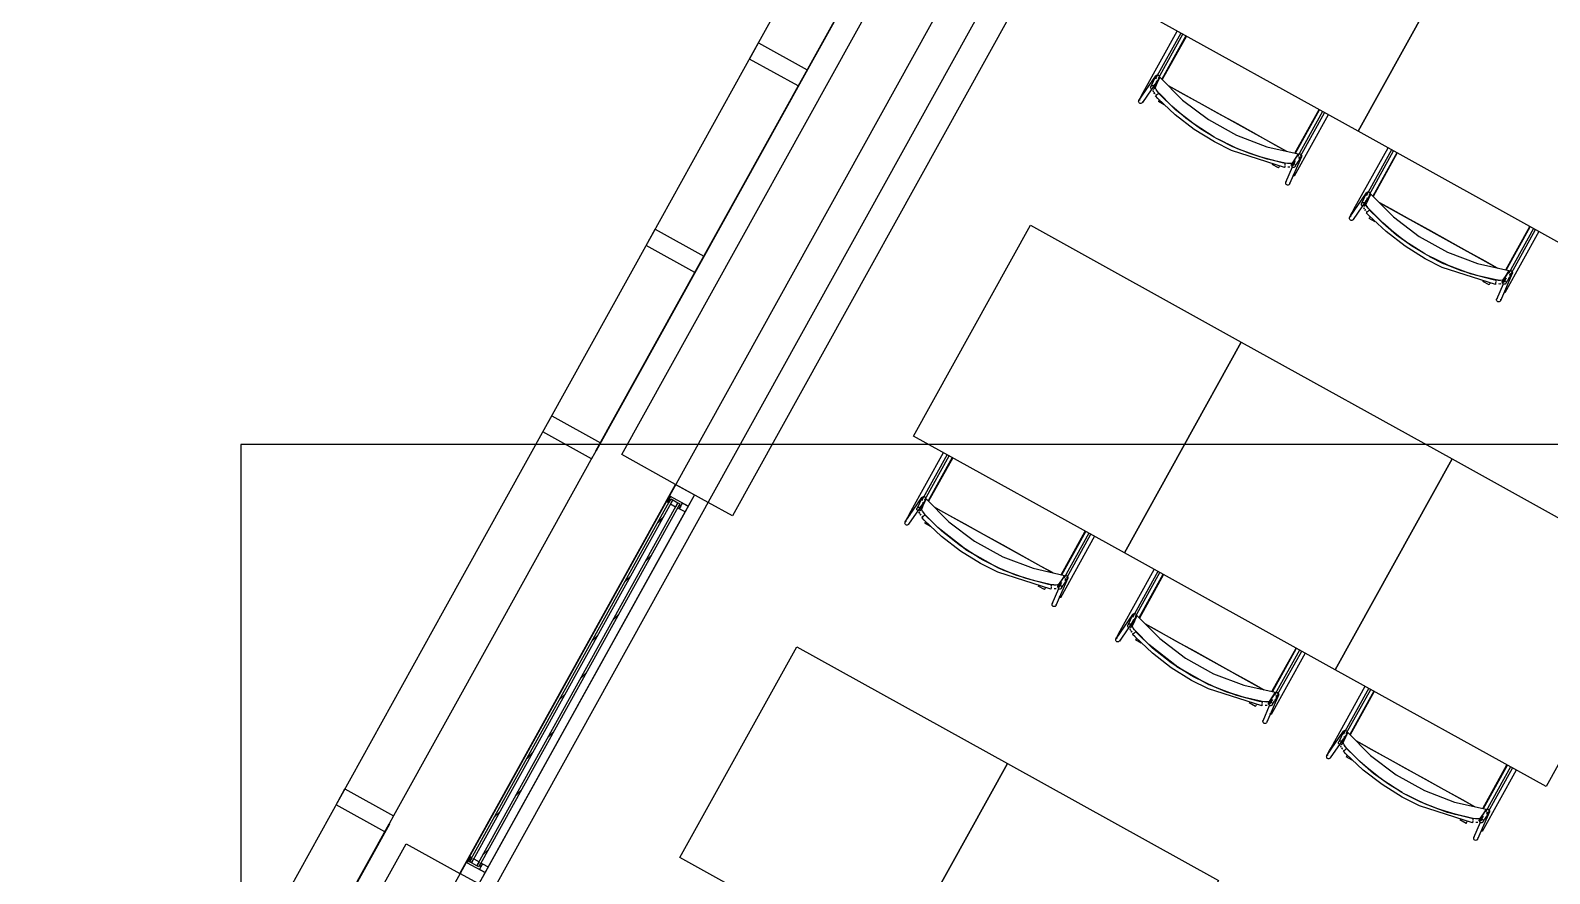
# Model space of a CAD drawing. Header units: metres. Extents: x 3.2 to 22.3, y 0.7 to 22.8.
# Drawn here: x 5.076 to 6.69, y 10.994 to 11.89 of the extents above; entities that cross this region are included whole.
import ezdxf

# ---------------------------------------------------------------- set-up
doc = ezdxf.new("R2010")
doc.units = ezdxf.units.M
for name, color, linetype in [('ARREDI', 9, 'Continuous'), ('INFISSI_VETRATE', 4, 'Continuous'), ('PARETI_STRUTTURE', 7, 'Continuous'), ('WAYFINDING_RIQUADRI', 7, 'Continuous')]:
    doc.layers.add(name, color=color, linetype=linetype)

msp = doc.modelspace()

# ---------------------------------------------------------------- linework, layer by layer
at = {"layer": 'ARREDI'}
for points in [[(6.3864, 12.1304), (6.6103, 12.0063), (6.4862, 11.7825), (6.2623, 11.9066)], [(6.0062, 12.0372), (6.0065, 12.037), (5.8967, 11.839), (5.8964, 11.8392)], [(6.6103, 12.0063), (6.8341, 11.8822), (6.71, 11.6584), (6.4862, 11.7825)], [(5.8964, 11.8392), (5.8967, 11.839), (5.787, 11.641), (5.7866, 11.6412)], [(6.4225, 11.7585), (6.4221, 11.7556)], [(6.1383, 11.6827), (6.3621, 11.5586), (6.238, 11.3348), (6.0142, 11.4589)], [(5.7866, 11.6412), (5.787, 11.641), (5.6772, 11.443), (5.6769, 11.4432)], [(6.6464, 11.6345), (6.646, 11.6315)], [(6.3621, 11.5586), (6.5859, 11.4346), (6.4618, 11.2107), (6.238, 11.3348)], [(6.5859, 11.4345), (6.8098, 11.3105), (6.6857, 11.0866), (6.4619, 11.2107)], [(5.7748, 11.3843), (5.756, 11.3947), (5.7525, 11.3885), (5.7514, 11.3891), (5.7615, 11.4075), (5.7815, 11.3964)], [(5.7546, 11.3922), (5.756, 11.3914), (5.7541, 11.3879), (5.7527, 11.3887)], [(5.756, 11.3866), (5.7585, 11.391), (5.764, 11.388), (5.7615, 11.3835)], [(5.7637, 11.3826), (5.7653, 11.3855), (5.767, 11.3845), (5.7654, 11.3817)], [(5.7748, 11.3843), (5.7715, 11.3783), (5.7654, 11.3817), (5.7687, 11.3876)], [(6.1744, 11.3109), (6.174, 11.3079)], [(5.8901, 11.235), (6.1139, 11.111), (5.9898, 10.8871), (5.766, 11.0112)], [(6.3982, 11.1868), (6.3978, 11.1838)], [(6.1139, 11.111), (6.3378, 10.9869), (6.2137, 10.763), (5.9898, 10.8871)], [(6.6221, 11.0627), (6.6217, 11.0597)], [(5.4573, 11.0471), (5.4577, 11.0469), (5.3479, 10.8489), (5.3476, 10.8491)], [(5.5592, 10.9953), (5.5524, 10.9832), (5.5325, 10.9942), (5.5426, 11.0126), (5.5438, 11.0119), (5.5403, 11.0057)], [(5.5417, 11.0082), (5.5436, 11.0117), (5.5451, 11.0109), (5.5431, 11.0074)], [(5.5473, 11.01), (5.5528, 11.0069), (5.5503, 11.0025), (5.5448, 11.0055)], [(5.5547, 11.0055), (5.5564, 11.0046), (5.5548, 11.0017), (5.5531, 11.0027)], [(5.5592, 10.9953), (5.5531, 10.9986), (5.5564, 11.0046), (5.5625, 11.0013)]]:
    msp.add_lwpolyline(points, close=True, dxfattribs=at)
for points in [[(6.3034, 11.8838), (6.2779, 11.8378)], [(6.272, 11.8383), (6.2714, 11.8388), (6.2711, 11.8394), (6.2709, 11.8401), (6.2711, 11.8409), (6.2713, 11.8413), (6.2713, 11.8413), (6.2715, 11.8415), (6.2721, 11.842), (6.2728, 11.8422)], [(6.2728, 11.8422), (6.2735, 11.8422), (6.2742, 11.8419), (6.2748, 11.8414), (6.2751, 11.8408), (6.2753, 11.84), (6.2751, 11.8393)], [(6.2676, 11.8269), (6.2669, 11.8272), (6.2664, 11.8277), (6.266, 11.8283), (6.2659, 11.829), (6.2659, 11.8291), (6.266, 11.8297), (6.2661, 11.8299), (6.2664, 11.8304), (6.267, 11.8308), (6.2677, 11.8311)], [(6.2677, 11.8311), (6.2684, 11.831), (6.2691, 11.8308), (6.2697, 11.8303), (6.2701, 11.8297), (6.2702, 11.8289), (6.2702, 11.8289), (6.27, 11.8282), (6.27, 11.8281), (6.2697, 11.8276), (6.2691, 11.8271), (6.2684, 11.8269)], [(6.2681, 11.8258), (6.2689, 11.8243)], [(6.2688, 11.8243), (6.2681, 11.8258)], [(6.2709, 11.8332), (6.2704, 11.832), (6.2686, 11.8281)], [(6.2747, 11.823), (6.2731, 11.8248), (6.2718, 11.8267), (6.2711, 11.8282), (6.2709, 11.8291), (6.2733, 11.8345), (6.2758, 11.8399), (6.2998, 11.8156), (6.3272, 11.7949), (6.3571, 11.7783), (6.3892, 11.7661), (6.4225, 11.7585), (6.4193, 11.7536), (6.416, 11.7487)], [(6.2747, 11.823), (6.2731, 11.8249), (6.2718, 11.8268), (6.271, 11.8283), (6.2709, 11.8291)], [(6.2721, 11.8359), (6.2717, 11.835)], [(6.2758, 11.8399), (6.274, 11.8384)], [(6.2845, 11.8311), (6.297, 11.8241), (6.3172, 11.813), (6.3374, 11.8018), (6.3576, 11.7906), (6.3778, 11.7794), (6.3979, 11.7682), (6.4103, 11.7614)], [(6.2845, 11.8311), (6.4103, 11.7614)], [(6.2556, 11.812), (6.2549, 11.812), (6.2542, 11.8123), (6.2536, 11.8128), (6.2533, 11.8134), (6.2531, 11.8142), (6.2533, 11.8149), (6.2535, 11.8153), (6.2535, 11.8154), (6.2537, 11.8155), (6.2543, 11.816), (6.255, 11.8162)], [(6.2575, 11.8141), (6.2573, 11.8133), (6.2571, 11.8129), (6.2571, 11.8129), (6.2569, 11.8127), (6.2563, 11.8122), (6.2556, 11.812)], [(6.258, 11.8238), (6.258, 11.8238), (6.2581, 11.8237), (6.2583, 11.8236), (6.2587, 11.8233)], [(6.2593, 11.823), (6.2587, 11.8233)], [(6.2694, 11.8235), (6.2702, 11.8224)], [(6.2701, 11.8225), (6.2694, 11.8235)], [(6.271, 11.8214), (6.2717, 11.8206)], [(6.2733, 11.822), (6.2728, 11.8215), (6.2722, 11.821), (6.2717, 11.8206), (6.2713, 11.8202), (6.2711, 11.82)], [(6.2711, 11.82), (6.2711, 11.82)], [(6.2733, 11.822), (6.2738, 11.8224), (6.2741, 11.8227), (6.2743, 11.8229)], [(6.2752, 11.816), (6.2748, 11.8153), (6.2745, 11.8148), (6.2743, 11.8143), (6.2742, 11.8141)], [(6.3333, 11.7763), (6.319, 11.785), (6.3032, 11.7965), (6.2884, 11.8091), (6.2747, 11.823)], [(6.3333, 11.7763), (6.319, 11.785), (6.3033, 11.7964), (6.2885, 11.8091), (6.2748, 11.8229)], [(6.4196, 11.7592), (6.4452, 11.8052)], [(6.3527, 11.7663), (6.3382, 11.7736)], [(6.3382, 11.7736), (6.3528, 11.7663)], [(6.4086, 11.7487), (6.3896, 11.753), (6.3711, 11.7588), (6.3533, 11.766)], [(6.4088, 11.7487), (6.3898, 11.753), (6.3712, 11.7588), (6.3533, 11.766)], [(6.4015, 11.7435), (6.4016, 11.7437), (6.4019, 11.7442), (6.4022, 11.7447), (6.4026, 11.7454)], [(6.4085, 11.7462), (6.4084, 11.7455), (6.4083, 11.7448), (6.4082, 11.7443), (6.4081, 11.7441), (6.4081, 11.744), (6.4081, 11.744), (6.4082, 11.7443)], [(6.4087, 11.747), (6.4088, 11.7476), (6.4088, 11.748), (6.4089, 11.7483)], [(6.416, 11.7487), (6.4152, 11.7484), (6.4135, 11.7482), (6.4112, 11.7483), (6.4088, 11.7487)], [(6.416, 11.7487), (6.4152, 11.7484), (6.4136, 11.7482), (6.4113, 11.7483), (6.4088, 11.7487)], [(6.4138, 11.7445), (6.4129, 11.7444), (6.4117, 11.7445)], [(6.413, 11.7444), (6.4117, 11.7444)], [(6.4152, 11.7461), (6.4153, 11.7468), (6.4156, 11.7474), (6.4157, 11.7475), (6.4162, 11.748), (6.4162, 11.748), (6.4169, 11.7483), (6.4176, 11.7483), (6.4183, 11.7481), (6.4189, 11.7476), (6.4193, 11.747)], [(6.4195, 11.751), (6.4187, 11.7498), (6.4154, 11.7449)], [(6.4193, 11.747), (6.4195, 11.7463), (6.4194, 11.7455), (6.4192, 11.745), (6.4191, 11.7449), (6.4186, 11.7444), (6.4186, 11.7444), (6.4179, 11.7441), (6.4171, 11.7441), (6.4164, 11.7443), (6.4158, 11.7448)], [(6.4224, 11.7577), (6.4229, 11.7582), (6.4236, 11.7585), (6.4244, 11.7585), (6.4251, 11.7583), (6.4257, 11.7578), (6.4261, 11.7572)], [(6.4261, 11.7572), (6.4263, 11.7565), (6.4262, 11.7557), (6.4261, 11.7555), (6.4261, 11.7555), (6.4258, 11.7551), (6.4253, 11.7546), (6.4246, 11.7543), (6.4239, 11.7542), (6.4231, 11.7545)], [(6.5272, 11.7597), (6.5017, 11.7137)], [(6.4095, 11.7267), (6.4093, 11.7274), (6.4094, 11.7282), (6.4095, 11.7284), (6.4095, 11.7284), (6.4098, 11.7288), (6.4103, 11.7293)], [(6.4135, 11.7284), (6.4137, 11.7276), (6.4136, 11.7269), (6.4135, 11.7267), (6.4135, 11.7266), (6.4132, 11.7262), (6.4127, 11.7257), (6.412, 11.7254), (6.4113, 11.7254), (6.4105, 11.7256), (6.4099, 11.7261), (6.4095, 11.7267)], [(6.4175, 11.7353), (6.4169, 11.7357)], [(6.4182, 11.7349), (6.418, 11.7351), (6.4175, 11.7353)], [(6.4183, 11.7349), (6.4183, 11.7349)], [(6.4958, 11.7142), (6.4953, 11.7147), (6.4949, 11.7153), (6.4948, 11.7161), (6.4949, 11.7168), (6.4952, 11.7172), (6.4952, 11.7172), (6.4953, 11.7174), (6.4959, 11.7179), (6.4966, 11.7181)], [(6.4986, 11.6989), (6.497, 11.7008), (6.4957, 11.7027), (6.4949, 11.7042), (6.4948, 11.705), (6.4972, 11.7104), (6.4996, 11.7158), (6.5237, 11.6915), (6.551, 11.6708), (6.581, 11.6542), (6.613, 11.642), (6.6464, 11.6345), (6.6431, 11.6295), (6.6398, 11.6246)], [(6.4959, 11.7118), (6.4955, 11.7109)], [(6.4966, 11.7181), (6.4974, 11.7181), (6.498, 11.7178), (6.4986, 11.7173), (6.499, 11.7167), (6.4991, 11.7159), (6.499, 11.7152)], [(6.4996, 11.7158), (6.4979, 11.7144)], [(6.4819, 11.6997), (6.4818, 11.6997), (6.4819, 11.6997), (6.4821, 11.6995), (6.4826, 11.6993)], [(6.4832, 11.6989), (6.4826, 11.6993)], [(6.4915, 11.7028), (6.4908, 11.7031), (6.4902, 11.7036), (6.4898, 11.7042), (6.4897, 11.7049), (6.4897, 11.705), (6.4898, 11.7057), (6.4899, 11.7058), (6.4902, 11.7063), (6.4908, 11.7067), (6.4915, 11.707)], [(6.4915, 11.707), (6.4923, 11.707), (6.493, 11.7067), (6.4935, 11.7062), (6.4939, 11.7056), (6.494, 11.7049), (6.494, 11.7048), (6.4939, 11.7041), (6.4938, 11.704), (6.4935, 11.7035), (6.4929, 11.703), (6.4922, 11.7028)], [(6.4922, 11.7011), (6.4927, 11.7002)], [(6.4927, 11.7002), (6.4922, 11.7011)], [(6.4925, 11.704), (6.4942, 11.708), (6.4949, 11.7095)], [(6.4932, 11.6994), (6.494, 11.6983)], [(6.4939, 11.6984), (6.4932, 11.6994)], [(6.4986, 11.6989), (6.4969, 11.7009), (6.4956, 11.7027), (6.4949, 11.7042), (6.4948, 11.7051)], [(6.4949, 11.6973), (6.4955, 11.6965)], [(6.4949, 11.6959), (6.4949, 11.6959)], [(6.4971, 11.6979), (6.4966, 11.6974), (6.496, 11.6969), (6.4952, 11.6961), (6.495, 11.696)], [(6.4971, 11.6979), (6.4976, 11.6983), (6.498, 11.6986), (6.4981, 11.6988)], [(6.5571, 11.6523), (6.5429, 11.6609), (6.5271, 11.6724), (6.5123, 11.6851), (6.4985, 11.6989)], [(6.5571, 11.6523), (6.5429, 11.6609), (6.5271, 11.6723), (6.5123, 11.685), (6.4987, 11.6988)], [(6.6343, 11.6372), (6.6217, 11.6441), (6.6016, 11.6553), (6.5814, 11.6665), (6.5612, 11.6777), (6.541, 11.6889), (6.5209, 11.7), (6.5084, 11.707)], [(6.5084, 11.707), (6.6342, 11.6372)], [(6.4795, 11.6879), (6.4787, 11.6879), (6.478, 11.6882), (6.4775, 11.6887), (6.4771, 11.6894), (6.477, 11.6901), (6.4771, 11.6908), (6.4774, 11.6913), (6.4774, 11.6913), (6.4775, 11.6915), (6.4781, 11.6919), (6.4788, 11.6922)], [(6.4813, 11.69), (6.4812, 11.6892), (6.4809, 11.6888), (6.4809, 11.6888), (6.4808, 11.6886), (6.4802, 11.6881), (6.4795, 11.6879)], [(6.499, 11.6919), (6.4987, 11.6912), (6.4984, 11.6907), (6.4981, 11.6902), (6.498, 11.69)], [(6.6435, 11.6351), (6.669, 11.6811)], [(6.5766, 11.6422), (6.562, 11.6495)], [(6.562, 11.6495), (6.5766, 11.6422)], [(6.6324, 11.6246), (6.6135, 11.6289), (6.5949, 11.6347), (6.5772, 11.642)], [(6.6326, 11.6246), (6.6136, 11.6289), (6.595, 11.6347), (6.5772, 11.6419)], [(6.6462, 11.6336), (6.6468, 11.6341), (6.6474, 11.6344), (6.6482, 11.6344), (6.6489, 11.6342), (6.6495, 11.6338), (6.6499, 11.6331)], [(6.6499, 11.6331), (6.6501, 11.6324), (6.65, 11.6317), (6.6499, 11.6314), (6.6499, 11.6314), (6.6497, 11.631), (6.6491, 11.6305), (6.6484, 11.6302), (6.6477, 11.6302), (6.647, 11.6304)], [(6.6254, 11.6194), (6.6255, 11.6197), (6.6257, 11.6201), (6.626, 11.6207), (6.6264, 11.6213)], [(6.6324, 11.6222), (6.6322, 11.6214), (6.6321, 11.6208), (6.632, 11.6203), (6.632, 11.62), (6.632, 11.6199), (6.632, 11.62), (6.632, 11.6202)], [(6.6325, 11.6229), (6.6326, 11.6235), (6.6327, 11.624), (6.6327, 11.6242)], [(6.6398, 11.6246), (6.639, 11.6243), (6.6373, 11.6241), (6.635, 11.6243), (6.6326, 11.6246)], [(6.6398, 11.6246), (6.639, 11.6243), (6.6374, 11.6241), (6.6351, 11.6242), (6.6326, 11.6246)], [(6.6376, 11.6204), (6.6368, 11.6203), (6.6355, 11.6204)], [(6.6369, 11.6203), (6.6355, 11.6204)], [(6.6391, 11.622), (6.6392, 11.6228), (6.6394, 11.6233), (6.6395, 11.6234), (6.64, 11.6239), (6.64, 11.6239), (6.6407, 11.6242), (6.6414, 11.6242), (6.6421, 11.624), (6.6428, 11.6235), (6.6432, 11.6229)], [(6.6434, 11.6269), (6.6426, 11.6257), (6.6393, 11.6208)], [(6.6432, 11.6229), (6.6433, 11.6222), (6.6433, 11.6215), (6.643, 11.6209), (6.6429, 11.6208), (6.6424, 11.6203), (6.6424, 11.6203), (6.6417, 11.62), (6.641, 11.62), (6.6403, 11.6202), (6.6397, 11.6207)], [(6.6334, 11.6026), (6.6332, 11.6033), (6.6333, 11.6041), (6.6334, 11.6043), (6.6334, 11.6043), (6.6336, 11.6047), (6.6342, 11.6052)], [(6.6373, 11.6043), (6.6375, 11.6036), (6.6374, 11.6028), (6.6373, 11.6026), (6.6373, 11.6026), (6.6371, 11.6021), (6.6365, 11.6016), (6.6359, 11.6013), (6.6351, 11.6013), (6.6344, 11.6015), (6.6338, 11.602), (6.6334, 11.6026)], [(6.6414, 11.6113), (6.6408, 11.6116)], [(6.6421, 11.6109), (6.6418, 11.611), (6.6414, 11.6113)], [(6.6421, 11.6108), (6.6421, 11.6108)], [(6.0552, 11.4361), (6.0297, 11.3901)], [(6.0238, 11.3906), (6.0233, 11.3911), (6.0229, 11.3917), (6.0228, 11.3925), (6.0229, 11.3932), (6.0231, 11.3936), (6.0231, 11.3936), (6.0233, 11.3938), (6.0239, 11.3943), (6.0246, 11.3945)], [(6.0266, 11.3753), (6.025, 11.3772), (6.0237, 11.3791), (6.0229, 11.3806), (6.0228, 11.3814), (6.0252, 11.3868), (6.0276, 11.3922), (6.0517, 11.3679), (6.079, 11.3472), (6.109, 11.3306), (6.141, 11.3184), (6.1744, 11.3109), (6.1711, 11.3059), (6.1678, 11.301)], [(6.0246, 11.3945), (6.0253, 11.3945), (6.026, 11.3942), (6.0266, 11.3937), (6.027, 11.3931), (6.0271, 11.3924), (6.027, 11.3916)], [(6.0276, 11.3922), (6.0258, 11.3908)], [(6.0098, 11.3761), (6.0098, 11.3761), (6.0099, 11.3761), (6.0101, 11.3759), (6.0106, 11.3757)], [(6.0112, 11.3753), (6.0106, 11.3757)], [(6.0195, 11.3792), (6.0188, 11.3795), (6.0182, 11.38), (6.0178, 11.3806), (6.0177, 11.3813), (6.0177, 11.3814), (6.0178, 11.3821), (6.0179, 11.3822), (6.0182, 11.3827), (6.0188, 11.3831), (6.0195, 11.3834)], [(6.0195, 11.3834), (6.0203, 11.3834), (6.021, 11.3831), (6.0215, 11.3826), (6.0219, 11.382), (6.022, 11.3813), (6.022, 11.3812), (6.0219, 11.3805), (6.0218, 11.3804), (6.0215, 11.3799), (6.0209, 11.3794), (6.0202, 11.3792)], [(6.0199, 11.3781), (6.0207, 11.3766)], [(6.0206, 11.3766), (6.0199, 11.3781)], [(6.0205, 11.3804), (6.0222, 11.3844), (6.0229, 11.3859)], [(6.0212, 11.3758), (6.022, 11.3747)], [(6.0219, 11.3748), (6.0212, 11.3758)], [(6.0265, 11.3753), (6.0249, 11.3773), (6.0236, 11.3791), (6.0229, 11.3806), (6.0227, 11.3815)], [(6.0228, 11.3737), (6.0235, 11.3729)], [(6.0251, 11.3743), (6.0246, 11.3738), (6.024, 11.3733), (6.0232, 11.3725), (6.0229, 11.3724)], [(6.0239, 11.3882), (6.0235, 11.3873)], [(6.0251, 11.3743), (6.0256, 11.3747), (6.026, 11.375), (6.0261, 11.3752)], [(6.1045, 11.3187), (6.0708, 11.3373), (6.0403, 11.3615), (6.0265, 11.3753)], [(6.1045, 11.3187), (6.0709, 11.3373), (6.0403, 11.3614), (6.0266, 11.3752)], [(6.1623, 11.3136), (6.1497, 11.3205), (6.1296, 11.3317), (6.1094, 11.3429), (6.0892, 11.3541), (6.069, 11.3653), (6.0489, 11.3764), (6.0363, 11.3834)], [(6.0364, 11.3834), (6.1622, 11.3136)], [(6.0075, 11.3643), (6.0067, 11.3643), (6.006, 11.3646), (6.0055, 11.3651), (6.0051, 11.3658), (6.005, 11.3665), (6.0051, 11.3672), (6.0053, 11.3677), (6.0053, 11.3677), (6.0055, 11.3679), (6.0061, 11.3683), (6.0068, 11.3686)], [(6.0093, 11.3664), (6.0092, 11.3656), (6.0089, 11.3652), (6.0089, 11.3652), (6.0088, 11.365), (6.0082, 11.3646), (6.0075, 11.3643)], [(6.0229, 11.3723), (6.0229, 11.3723)], [(6.027, 11.3683), (6.0267, 11.3677), (6.0263, 11.3671), (6.0261, 11.3667), (6.026, 11.3664)], [(6.1715, 11.3115), (6.197, 11.3575)], [(6.1604, 11.301), (6.1415, 11.3053), (6.1229, 11.3112), (6.1051, 11.3184)], [(6.1606, 11.301), (6.1416, 11.3053), (6.123, 11.3111), (6.1052, 11.3183)], [(6.1742, 11.31), (6.1747, 11.3105), (6.1754, 11.3108), (6.1762, 11.3108), (6.1769, 11.3106), (6.1775, 11.3102), (6.1779, 11.3095)], [(6.1779, 11.3095), (6.1781, 11.3088), (6.178, 11.3081), (6.1779, 11.3078), (6.1779, 11.3078), (6.1777, 11.3074), (6.1771, 11.3069), (6.1764, 11.3066), (6.1757, 11.3066), (6.175, 11.3068)], [(6.279, 11.312), (6.2535, 11.266)], [(6.1533, 11.2958), (6.1535, 11.2961), (6.1537, 11.2965), (6.154, 11.2971), (6.1544, 11.2977)], [(6.1604, 11.2986), (6.1602, 11.2978), (6.1601, 11.2972), (6.16, 11.2967), (6.16, 11.2964), (6.16, 11.2963), (6.16, 11.2964), (6.16, 11.2966)], [(6.1605, 11.2993), (6.1606, 11.2999), (6.1607, 11.3004), (6.1607, 11.3006)], [(6.1678, 11.301), (6.167, 11.3007), (6.1653, 11.3005), (6.163, 11.3007), (6.1606, 11.301)], [(6.1678, 11.301), (6.167, 11.3007), (6.1654, 11.3005), (6.1631, 11.3006), (6.1606, 11.301)], [(6.1656, 11.2968), (6.1648, 11.2967), (6.1635, 11.2968)], [(6.1648, 11.2967), (6.1635, 11.2968)], [(6.1671, 11.2984), (6.1672, 11.2992), (6.1674, 11.2997), (6.1675, 11.2998), (6.168, 11.3003), (6.168, 11.3003), (6.1687, 11.3006), (6.1694, 11.3006), (6.1701, 11.3004), (6.1708, 11.2999), (6.1712, 11.2993)], [(6.1714, 11.3033), (6.1706, 11.3021), (6.1672, 11.2972)], [(6.1712, 11.2993), (6.1713, 11.2986), (6.1713, 11.2979), (6.171, 11.2973), (6.1709, 11.2972), (6.1704, 11.2967), (6.1704, 11.2967), (6.1697, 11.2964), (6.169, 11.2964), (6.1683, 11.2966), (6.1677, 11.2971)], [(6.1614, 11.279), (6.1612, 11.2797), (6.1613, 11.2805), (6.1614, 11.2807), (6.1614, 11.2807), (6.1616, 11.2811), (6.1622, 11.2816)], [(6.1653, 11.2807), (6.1655, 11.28), (6.1654, 11.2792), (6.1653, 11.279), (6.1653, 11.279), (6.1651, 11.2786), (6.1645, 11.278), (6.1638, 11.2777), (6.1631, 11.2777), (6.1624, 11.2779), (6.1618, 11.2784), (6.1614, 11.279)], [(6.1693, 11.2877), (6.1688, 11.288)], [(6.1701, 11.2873), (6.1698, 11.2874), (6.1693, 11.2877)], [(6.1701, 11.2873), (6.1701, 11.2872)], [(6.2478, 11.2641), (6.2443, 11.2563)], [(6.2477, 11.2665), (6.2471, 11.267), (6.2467, 11.2676), (6.2466, 11.2684), (6.2468, 11.2691), (6.247, 11.2695), (6.247, 11.2696), (6.2471, 11.2698), (6.2477, 11.2702), (6.2484, 11.2704)], [(6.2504, 11.2512), (6.2488, 11.2531), (6.2475, 11.255), (6.2467, 11.2565), (6.2466, 11.2573), (6.249, 11.2628), (6.2514, 11.2682), (6.2755, 11.2438), (6.3028, 11.2231), (6.3328, 11.2065), (6.3648, 11.1943), (6.3982, 11.1868), (6.3949, 11.1819), (6.3916, 11.177)], [(6.2484, 11.2704), (6.2492, 11.2704), (6.2499, 11.2702), (6.2504, 11.2697), (6.2508, 11.269), (6.2509, 11.2683), (6.2508, 11.2675)], [(6.2514, 11.2681), (6.2497, 11.2667)], [(6.2313, 11.2402), (6.2306, 11.2402), (6.2299, 11.2405), (6.2293, 11.241), (6.2289, 11.2417), (6.2288, 11.2424), (6.229, 11.2431), (6.2292, 11.2436), (6.2292, 11.2436), (6.2293, 11.2438), (6.2299, 11.2442), (6.2306, 11.2445)], [(6.2337, 11.252), (6.2337, 11.252), (6.2337, 11.252), (6.234, 11.2518), (6.2344, 11.2516)], [(6.235, 11.2513), (6.2344, 11.2516)], [(6.2433, 11.2551), (6.2426, 11.2554), (6.242, 11.2559), (6.2417, 11.2565), (6.2415, 11.2573), (6.2415, 11.2573), (6.2417, 11.258), (6.2417, 11.2581), (6.2421, 11.2586), (6.2426, 11.2591), (6.2433, 11.2593)], [(6.2433, 11.2593), (6.2441, 11.2593), (6.2448, 11.259), (6.2454, 11.2585), (6.2457, 11.2579), (6.2459, 11.2572), (6.2459, 11.2572), (6.2457, 11.2564), (6.2457, 11.2563), (6.2453, 11.2558), (6.2448, 11.2554), (6.2441, 11.2551)], [(6.2445, 11.2526), (6.2437, 11.254)], [(6.2438, 11.254), (6.2445, 11.2525)], [(6.2451, 11.2518), (6.2458, 11.2506)], [(6.2458, 11.2507), (6.2451, 11.2517)], [(6.2504, 11.2512), (6.2487, 11.2532), (6.2475, 11.255), (6.2467, 11.2565), (6.2466, 11.2574)], [(6.2467, 11.2496), (6.2474, 11.2488)], [(6.249, 11.2502), (6.2484, 11.2497), (6.2479, 11.2492), (6.247, 11.2484), (6.2468, 11.2483)], [(6.2468, 11.2482), (6.2468, 11.2483)], [(6.249, 11.2502), (6.2494, 11.2507), (6.2498, 11.251), (6.25, 11.2511)], [(6.2509, 11.2442), (6.2505, 11.2436), (6.2502, 11.243), (6.2499, 11.2426), (6.2498, 11.2423)], [(6.3285, 11.1945), (6.2947, 11.2133), (6.2641, 11.2374), (6.2504, 11.2512)], [(6.3284, 11.1945), (6.2947, 11.2132), (6.2642, 11.2373), (6.2505, 11.2511)], [(6.3861, 11.1895), (6.3736, 11.1965), (6.3534, 11.2076), (6.3332, 11.2188), (6.313, 11.23), (6.2928, 11.2412), (6.2727, 11.2524), (6.2602, 11.2593)], [(6.2602, 11.2593), (6.3861, 11.1895)], [(6.2331, 11.2423), (6.233, 11.2416), (6.2328, 11.2411), (6.2328, 11.2411), (6.2326, 11.2409), (6.232, 11.2405), (6.2313, 11.2402)], [(6.3953, 11.1874), (6.4208, 11.2335)], [(6.3843, 11.1769), (6.3653, 11.1812), (6.3468, 11.1871), (6.329, 11.1943)], [(6.3844, 11.1769), (6.3654, 11.1812), (6.3468, 11.187), (6.329, 11.1943)], [(6.3952, 11.1792), (6.3944, 11.178), (6.3911, 11.1731)], [(6.398, 11.1859), (6.3986, 11.1864), (6.3993, 11.1867), (6.4, 11.1867), (6.4008, 11.1865), (6.4013, 11.1861), (6.4018, 11.1855)], [(6.4018, 11.1855), (6.4019, 11.1847), (6.4018, 11.184), (6.4018, 11.1838), (6.4018, 11.1837), (6.4015, 11.1833), (6.401, 11.1828), (6.4003, 11.1825), (6.3995, 11.1825), (6.3988, 11.1827)], [(6.5029, 11.188), (6.4774, 11.142)], [(6.3772, 11.1717), (6.3773, 11.172), (6.3775, 11.1724), (6.3779, 11.173), (6.3782, 11.1736)], [(6.3842, 11.1745), (6.3841, 11.1737), (6.384, 11.1731), (6.3839, 11.1726), (6.3838, 11.1723), (6.3838, 11.1723), (6.3838, 11.1723), (6.3839, 11.1725), (6.3839, 11.1726)], [(6.3843, 11.1752), (6.3844, 11.1758), (6.3845, 11.1763), (6.3846, 11.1765)], [(6.3916, 11.177), (6.3908, 11.1766), (6.3891, 11.1765), (6.3868, 11.1766), (6.3844, 11.1769)], [(6.3917, 11.177), (6.3909, 11.1766), (6.3892, 11.1764), (6.387, 11.1766), (6.3844, 11.1769)], [(6.3895, 11.1727), (6.3886, 11.1726), (6.3874, 11.1727)], [(6.3887, 11.1726), (6.3874, 11.1727)], [(6.3909, 11.1743), (6.391, 11.1751), (6.3912, 11.1756), (6.3913, 11.1757), (6.3918, 11.1762), (6.3919, 11.1762), (6.3925, 11.1765), (6.3933, 11.1765), (6.394, 11.1763), (6.3946, 11.1759), (6.395, 11.1752)], [(6.395, 11.1752), (6.3952, 11.1745), (6.3951, 11.1738), (6.3949, 11.1732), (6.3948, 11.1731), (6.3943, 11.1726), (6.3942, 11.1726), (6.3936, 11.1723), (6.3928, 11.1723), (6.3921, 11.1725), (6.392, 11.1726)], [(6.3932, 11.1636), (6.3926, 11.1639)], [(6.3939, 11.1632), (6.3936, 11.1633), (6.3932, 11.1636)], [(6.3939, 11.1632), (6.3939, 11.1632)], [(6.3852, 11.1549), (6.385, 11.1556), (6.3851, 11.1564), (6.3852, 11.1566), (6.3852, 11.1566), (6.3855, 11.157), (6.386, 11.1576)], [(6.3892, 11.1566), (6.3894, 11.1559), (6.3893, 11.1551), (6.3892, 11.1549), (6.3892, 11.1549), (6.3889, 11.1545), (6.3884, 11.154), (6.3877, 11.1537), (6.3869, 11.1536), (6.3862, 11.1538), (6.3856, 11.1543), (6.3852, 11.1549)], [(6.4671, 11.1311), (6.4664, 11.1313), (6.4659, 11.1318), (6.4655, 11.1324), (6.4654, 11.1332), (6.4654, 11.1332), (6.4655, 11.1339), (6.4656, 11.134), (6.4659, 11.1345), (6.4665, 11.135), (6.4672, 11.1352)], [(6.4672, 11.1352), (6.4679, 11.1352), (6.4686, 11.1349), (6.4692, 11.1344), (6.4696, 11.1338), (6.4697, 11.1331), (6.4697, 11.1331), (6.4696, 11.1324), (6.4695, 11.1322), (6.4692, 11.1317), (6.4686, 11.1313), (6.4679, 11.131)], [(6.4681, 11.1323), (6.4699, 11.1362), (6.4706, 11.1377)], [(6.4742, 11.1271), (6.4727, 11.129), (6.4713, 11.1309), (6.4706, 11.1324), (6.4704, 11.1333), (6.4729, 11.1387), (6.4753, 11.1441), (6.4993, 11.1197), (6.5267, 11.099), (6.5567, 11.0824), (6.5887, 11.0702), (6.6221, 11.0627), (6.6188, 11.0578), (6.6155, 11.0529)], [(6.4742, 11.1271), (6.4726, 11.1291), (6.4713, 11.131), (6.4705, 11.1324), (6.4704, 11.1333)], [(6.4715, 11.1424), (6.4709, 11.1429), (6.4706, 11.1436), (6.4705, 11.1443), (6.4706, 11.145), (6.4708, 11.1455), (6.4708, 11.1455), (6.471, 11.1457), (6.4716, 11.1461), (6.4723, 11.1464)], [(6.4716, 11.14), (6.4712, 11.1391)], [(6.4723, 11.1464), (6.473, 11.1463), (6.4737, 11.1461), (6.4743, 11.1456), (6.4747, 11.1449), (6.4748, 11.1442), (6.4746, 11.1434)], [(6.4753, 11.1441), (6.4735, 11.1426)], [(6.496, 11.1286), (6.484, 11.1352)], [(6.484, 11.1352), (6.6099, 11.0654)], [(6.4552, 11.1161), (6.4544, 11.1162), (6.4537, 11.1164), (6.4531, 11.1169), (6.4528, 11.1176), (6.4527, 11.1183), (6.4528, 11.1191), (6.453, 11.1195), (6.453, 11.1195), (6.4532, 11.1197), (6.4538, 11.1202), (6.4545, 11.1204)], [(6.457, 11.1182), (6.4568, 11.1175), (6.4566, 11.117), (6.4566, 11.117), (6.4564, 11.1168), (6.4559, 11.1164), (6.4552, 11.1161)], [(6.4575, 11.1279), (6.4575, 11.1279), (6.4576, 11.1279), (6.4578, 11.1277), (6.4583, 11.1275)], [(6.4588, 11.1272), (6.4583, 11.1275)], [(6.4676, 11.1299), (6.4683, 11.1286)], [(6.4683, 11.1286), (6.4676, 11.1299)], [(6.4689, 11.1277), (6.4697, 11.1265)], [(6.4696, 11.1266), (6.4689, 11.1277)], [(6.4705, 11.1255), (6.4712, 11.1247)], [(6.4728, 11.1261), (6.4723, 11.1256), (6.4717, 11.1251), (6.4708, 11.1244), (6.4706, 11.1242)], [(6.4706, 11.1242), (6.4706, 11.1242)], [(6.4728, 11.1261), (6.4733, 11.1266), (6.4736, 11.1269), (6.4738, 11.127)], [(6.4747, 11.1201), (6.4743, 11.1195), (6.474, 11.1189), (6.4738, 11.1185), (6.4737, 11.1183)], [(6.5328, 11.0805), (6.5185, 11.0892), (6.5027, 11.1006), (6.4879, 11.1133), (6.4742, 11.1271)], [(6.5328, 11.0805), (6.5185, 11.0892), (6.5028, 11.1006), (6.488, 11.1132), (6.4743, 11.127)], [(6.4966, 11.1283), (6.5167, 11.1171), (6.5369, 11.1059), (6.5571, 11.0947), (6.5773, 11.0835), (6.5974, 11.0724), (6.6099, 11.0654)], [(6.6192, 11.0634), (6.6447, 11.1094)], [(6.5523, 11.0705), (6.5377, 11.0778)], [(6.5377, 11.0778), (6.5523, 11.0704)], [(6.6081, 11.0529), (6.5892, 11.0572), (6.5706, 11.063), (6.5528, 11.0702)], [(6.6083, 11.0528), (6.5893, 11.0571), (6.5707, 11.063), (6.5529, 11.0702)], [(6.608, 11.0504), (6.6079, 11.0496), (6.6078, 11.049), (6.6077, 11.0485), (6.6077, 11.0482), (6.6077, 11.0482), (6.6077, 11.0482), (6.6077, 11.0484)], [(6.6082, 11.0511), (6.6083, 11.0517), (6.6084, 11.0522), (6.6084, 11.0524)], [(6.6155, 11.0529), (6.6147, 11.0525), (6.613, 11.0524), (6.6107, 11.0525), (6.6083, 11.0528)], [(6.6155, 11.0529), (6.6147, 11.0525), (6.6131, 11.0524), (6.6108, 11.0525), (6.6083, 11.0528)], [(6.6148, 11.0503), (6.6148, 11.051), (6.6151, 11.0515), (6.6152, 11.0517), (6.6157, 11.0522), (6.6157, 11.0522), (6.6164, 11.0524), (6.6171, 11.0525), (6.6178, 11.0522), (6.6184, 11.0518), (6.6188, 11.0512)], [(6.619, 11.0552), (6.6182, 11.054), (6.6149, 11.049)], [(6.6188, 11.0511), (6.619, 11.0504), (6.6189, 11.0497), (6.6187, 11.0492), (6.6186, 11.049), (6.6181, 11.0486), (6.6181, 11.0485), (6.6174, 11.0483), (6.6167, 11.0482), (6.6159, 11.0484), (6.6153, 11.0489)], [(6.6219, 11.0618), (6.6224, 11.0623), (6.6231, 11.0626), (6.6239, 11.0627), (6.6246, 11.0624), (6.6252, 11.062), (6.6256, 11.0614)], [(6.6256, 11.0614), (6.6258, 11.0606), (6.6257, 11.0599), (6.6256, 11.0597), (6.6256, 11.0597), (6.6254, 11.0592), (6.6248, 11.0587), (6.6241, 11.0584), (6.6234, 11.0584), (6.6226, 11.0586)], [(6.601, 11.0477), (6.6012, 11.0479), (6.6014, 11.0483), (6.6017, 11.0489), (6.6021, 11.0495)], [(6.6133, 11.0486), (6.6125, 11.0485), (6.6112, 11.0486)], [(6.6125, 11.0485), (6.6112, 11.0486)], [(6.617, 11.0395), (6.6164, 11.0398)], [(6.6177, 11.0391), (6.6175, 11.0392), (6.617, 11.0395)], [(6.6178, 11.0391), (6.6178, 11.0391)], [(6.609, 11.0308), (6.6089, 11.0316), (6.609, 11.0323), (6.609, 11.0325), (6.609, 11.0325), (6.6093, 11.033), (6.6098, 11.0335)], [(6.613, 11.0325), (6.6132, 11.0318), (6.6131, 11.031), (6.613, 11.0308), (6.613, 11.0308), (6.6128, 11.0304), (6.6122, 11.0299), (6.6115, 11.0296), (6.6108, 11.0295), (6.6101, 11.0298), (6.6095, 11.0302), (6.609, 11.0308)]]:
    msp.add_lwpolyline(points, dxfattribs=at)
at = {"layer": 'INFISSI_VETRATE'}
for points in [[(5.7482, 11.3726), (5.7422, 11.3665)], [(5.7358, 11.3323), (5.7298, 11.3262)], [(5.7136, 11.3101), (5.7076, 11.304)], [(5.7012, 11.2698), (5.6952, 11.2638)], [(5.679, 11.2476), (5.6729, 11.2415)], [(5.6666, 11.2074), (5.6605, 11.2013)], [(5.6444, 11.1851), (5.6383, 11.1791)], [(5.6319, 11.1449), (5.6259, 11.1388)], [(5.6097, 11.1227), (5.6037, 11.1166)], [(5.5973, 11.0824), (5.5913, 11.0764)], [(5.5751, 11.0602), (5.569, 11.0541)], [(5.5627, 11.0199), (5.5566, 11.0139)]]:
    msp.add_lwpolyline(points, dxfattribs=at)
at = {"layer": 'PARETI_STRUTTURE'}
for points in [[(3.2389, 6.8567), (11.0022, 20.8613)], [(5.5669, 10.9751), (8.2097, 15.7426)], [(5.9545, 12.0658), (5.8447, 11.8678)], [(6.0014, 12.0286), (5.9012, 11.8478)], [(5.7615, 11.4075), (5.7044, 11.4392), (6.0241, 12.016), (6.0813, 11.9843)], [(6.1157, 11.9652), (6.1416, 11.9509), (5.8218, 11.3741), (5.796, 11.3884)], [(6.258, 11.8238), (6.2941, 11.8889)], [(6.2979, 11.8868), (6.2708, 11.8379)], [(6.2741, 11.8388), (6.3001, 11.8856)], [(6.3039, 11.8835), (6.2783, 11.8374)], [(5.8447, 11.8678), (5.735, 11.6698)], [(6.2535, 11.8153), (6.2713, 11.8413)], [(5.8916, 11.8306), (5.7914, 11.6498)], [(6.2749, 11.8389), (6.2571, 11.8129)], [(6.2711, 11.8405), (6.2661, 11.8299)], [(6.2694, 11.8304), (6.2704, 11.832)], [(6.275, 11.8387), (6.2724, 11.8332), (6.2724, 11.8331), (6.2723, 11.833), (6.2723, 11.8328), (6.2722, 11.8327), (6.2721, 11.8326), (6.2721, 11.8325), (6.272, 11.8324), (6.272, 11.8323), (6.2719, 11.8321), (6.2719, 11.832), (6.2718, 11.8319), (6.2718, 11.8318), (6.2717, 11.8317), (6.2716, 11.8315), (6.2716, 11.8314), (6.2715, 11.8313), (6.2715, 11.8312), (6.2714, 11.8311), (6.2714, 11.831), (6.2713, 11.8308), (6.2712, 11.8307), (6.2712, 11.8306), (6.2711, 11.8305), (6.2711, 11.8304), (6.271, 11.8302), (6.2709, 11.83), (6.2709, 11.8299), (6.2708, 11.8298), (6.2707, 11.8296), (6.2707, 11.8295), (6.2706, 11.8294), (6.2706, 11.8293), (6.2705, 11.8292), (6.2705, 11.8291), (6.2704, 11.8289), (6.2704, 11.8288), (6.2703, 11.8287), (6.2702, 11.8285), (6.2701, 11.8283), (6.2701, 11.8282), (6.27, 11.8281), (6.27, 11.8281)], [(6.2533, 11.8151), (6.2539, 11.8163), (6.2547, 11.8177), (6.2563, 11.8206), (6.258, 11.8238)], [(6.3336, 11.7712), (6.3121, 11.7845), (6.2921, 11.7999), (6.2737, 11.8173), (6.2711, 11.82)], [(6.2804, 11.8106), (6.2741, 11.8141)], [(6.3357, 11.775), (6.3332, 11.7764), (6.312, 11.7899), (6.2924, 11.8054), (6.2743, 11.8229)], [(6.4544, 11.8001), (6.4183, 11.7349)], [(6.4191, 11.7593), (6.4447, 11.8055)], [(6.4484, 11.8034), (6.4222, 11.7561)], [(6.425, 11.756), (6.4506, 11.8022)], [(6.4081, 11.744), (6.3517, 11.7621), (6.3336, 11.7712)], [(6.4089, 11.7483), (6.406, 11.7489), (6.3817, 11.7552), (6.3582, 11.7639), (6.3357, 11.775)], [(6.4818, 11.6997), (6.518, 11.7649)], [(6.5218, 11.7628), (6.4946, 11.7138)], [(6.498, 11.7148), (6.5239, 11.7616)], [(6.4015, 11.7435), (6.3948, 11.7472)], [(6.4095, 11.7284), (6.4166, 11.7446)], [(6.4261, 11.7555), (6.4135, 11.7267)], [(6.4219, 11.7572), (6.4156, 11.7474)], [(6.4173, 11.7461), (6.4191, 11.7504)], [(6.4183, 11.7491), (6.4178, 11.7482)], [(6.4192, 11.745), (6.4192, 11.7451), (6.4196, 11.7457), (6.4197, 11.7458), (6.4198, 11.746), (6.4204, 11.747), (6.4205, 11.7471), (6.421, 11.7478), (6.4211, 11.7479), (6.4211, 11.748), (6.4218, 11.749), (6.4219, 11.7492), (6.4223, 11.7499), (6.4224, 11.75), (6.4225, 11.7501), (6.4226, 11.7503), (6.4231, 11.7511), (6.4232, 11.7513), (6.4237, 11.752), (6.4238, 11.7521), (6.4238, 11.7522), (6.4239, 11.7524), (6.4245, 11.7534), (6.4246, 11.7535), (6.425, 11.7541), (6.4251, 11.7542), (6.4252, 11.7543), (6.4253, 11.7545), (6.4255, 11.7549), (6.4261, 11.7555)], [(6.4217, 11.7563), (6.4221, 11.7572)], [(6.4235, 11.7533), (6.4249, 11.7558)], [(6.5277, 11.7595), (6.5021, 11.7133)], [(6.4774, 11.6913), (6.4952, 11.7172)], [(6.4987, 11.7148), (6.4809, 11.6888)], [(6.4949, 11.7164), (6.4899, 11.7058)], [(6.4988, 11.7146), (6.4988, 11.7145), (6.4987, 11.7143), (6.4987, 11.7142), (6.4986, 11.7141), (6.4986, 11.714), (6.4985, 11.7139), (6.4985, 11.7137), (6.4984, 11.7136), (6.4983, 11.7135), (6.4983, 11.7134), (6.4982, 11.7133), (6.4982, 11.7132), (6.4981, 11.713), (6.498, 11.7129), (6.498, 11.7128), (6.4979, 11.7127), (6.4979, 11.7126), (6.4978, 11.7124), (6.4978, 11.7123), (6.4977, 11.7122), (6.4977, 11.7121), (6.4976, 11.712), (6.4975, 11.7119), (6.4975, 11.7117), (6.4974, 11.7116), (6.4973, 11.7114), (6.4973, 11.7113), (6.4972, 11.7111), (6.4972, 11.711), (6.4971, 11.7109), (6.497, 11.7108), (6.497, 11.7107), (6.4969, 11.7105), (6.4969, 11.7104), (6.4968, 11.7103), (6.4968, 11.7102), (6.4967, 11.7101), (6.4966, 11.7098), (6.4965, 11.7097), (6.4965, 11.7096), (6.4964, 11.7095), (6.4964, 11.7094), (6.4963, 11.7092), (6.4963, 11.7091), (6.4962, 11.709), (6.4961, 11.7089), (6.4961, 11.7088), (6.496, 11.7085), (6.4959, 11.7084), (6.4959, 11.7083), (6.4958, 11.7082), (6.4958, 11.708), (6.4957, 11.7079), (6.4956, 11.7078), (6.4956, 11.7077), (6.4955, 11.7076), (6.4955, 11.7075), (6.4954, 11.7073), (6.4954, 11.7072), (6.4953, 11.707), (6.4952, 11.7069), (6.4951, 11.7067), (6.4951, 11.7066), (6.495, 11.7065), (6.495, 11.7064), (6.4949, 11.7063), (6.4949, 11.7062), (6.4948, 11.706), (6.4947, 11.7059), (6.4947, 11.7058), (6.4946, 11.7057), (6.4945, 11.7054), (6.4945, 11.7053), (6.4944, 11.7052), (6.4944, 11.7051), (6.4943, 11.705), (6.4942, 11.7049), (6.4942, 11.7047), (6.4941, 11.7046), (6.4941, 11.7045), (6.494, 11.7044), (6.494, 11.7043), (6.4939, 11.7041), (6.4939, 11.704), (6.4938, 11.704)], [(6.4772, 11.691), (6.4778, 11.6922), (6.4785, 11.6937), (6.4801, 11.6965), (6.4818, 11.6997)], [(6.4933, 11.7063), (6.4942, 11.708)], [(6.5574, 11.6471), (6.536, 11.6604), (6.5159, 11.6759), (6.4975, 11.6932), (6.4949, 11.6959)], [(6.5595, 11.6509), (6.557, 11.6523), (6.5359, 11.6658), (6.5162, 11.6813), (6.4982, 11.6988)], [(6.5042, 11.6865), (6.498, 11.69)], [(6.6429, 11.6352), (6.6685, 11.6814)], [(6.6723, 11.6793), (6.6461, 11.632)], [(5.735, 11.6698), (5.6252, 11.4718)], [(6.6782, 11.676), (6.6421, 11.6108)], [(6.6489, 11.6319), (6.6744, 11.6781)], [(6.632, 11.6199), (6.5755, 11.638), (6.5574, 11.6471)], [(6.6327, 11.6242), (6.6298, 11.6248), (6.6056, 11.6311), (6.5821, 11.6398), (6.5595, 11.6509)], [(5.7819, 11.6326), (5.6816, 11.4518)], [(6.6499, 11.6314), (6.6373, 11.6026)], [(6.6457, 11.6331), (6.6394, 11.6233)], [(6.643, 11.6209), (6.6431, 11.621), (6.6435, 11.6217), (6.6436, 11.6218), (6.6442, 11.6228), (6.6443, 11.6229), (6.6448, 11.6238), (6.6449, 11.6239), (6.645, 11.624), (6.6455, 11.6249), (6.6456, 11.625), (6.6462, 11.6259), (6.6463, 11.626), (6.6463, 11.6261), (6.647, 11.6271), (6.647, 11.6272), (6.6475, 11.628), (6.6476, 11.628), (6.6477, 11.6282), (6.6478, 11.6283), (6.6484, 11.6293), (6.6485, 11.6294), (6.6489, 11.63), (6.6489, 11.6301), (6.649, 11.6303), (6.6491, 11.6304), (6.6494, 11.6308), (6.6499, 11.6314)], [(6.6455, 11.6322), (6.646, 11.6332)], [(6.6473, 11.6292), (6.6487, 11.6317)], [(6.6253, 11.6194), (6.6187, 11.6231)], [(6.6334, 11.6043), (6.6405, 11.6206)], [(6.6411, 11.6221), (6.643, 11.6263)], [(6.6422, 11.625), (6.6417, 11.6241)], [(5.6252, 11.4718), (5.5154, 11.2738)], [(6.0098, 11.3761), (6.046, 11.4413)], [(6.0497, 11.4392), (6.0226, 11.3902)], [(6.026, 11.3912), (6.0519, 11.438)], [(5.6734, 11.4368), (5.5671, 11.2451)], [(6.0557, 11.4359), (6.0301, 11.3897)], [(5.647, 11.2008), (5.7615, 11.4075)], [(5.796, 11.3884), (5.7615, 11.4075)], [(5.7514, 11.3891), (5.5426, 11.0126), (5.5366, 11.0016)], [(5.5426, 11.0126), (5.7514, 11.3891)], [(5.7815, 11.3964), (5.7715, 11.3783)], [(6.0053, 11.3677), (6.0231, 11.3936)], [(6.0267, 11.3912), (6.0089, 11.3652)], [(6.0229, 11.3928), (6.0179, 11.3822)], [(6.0268, 11.391), (6.0268, 11.3909), (6.0267, 11.3907), (6.0267, 11.3906), (6.0266, 11.3905), (6.0266, 11.3904), (6.0265, 11.3903), (6.0264, 11.3901), (6.0264, 11.39), (6.0263, 11.3899), (6.0263, 11.3898), (6.0262, 11.3897), (6.0262, 11.3896), (6.0261, 11.3894), (6.026, 11.3893), (6.026, 11.3892), (6.0259, 11.3891), (6.0259, 11.389), (6.0258, 11.3888), (6.0258, 11.3887), (6.0257, 11.3886), (6.0256, 11.3885), (6.0256, 11.3884), (6.0255, 11.3883), (6.0255, 11.3881), (6.0254, 11.388), (6.0253, 11.3878), (6.0253, 11.3877), (6.0252, 11.3875), (6.0251, 11.3874), (6.0251, 11.3873), (6.025, 11.3872), (6.025, 11.3871), (6.0249, 11.387), (6.0249, 11.3868), (6.0248, 11.3867), (6.0248, 11.3866), (6.0247, 11.3865), (6.0246, 11.3862), (6.0245, 11.3861), (6.0245, 11.386), (6.0244, 11.3859), (6.0244, 11.3858), (6.0243, 11.3856), (6.0242, 11.3855), (6.0242, 11.3854), (6.0241, 11.3853), (6.0241, 11.3852), (6.024, 11.385), (6.024, 11.3849), (6.0239, 11.3847), (6.0238, 11.3846), (6.0237, 11.3845), (6.0237, 11.3843), (6.0236, 11.3842), (6.0236, 11.3841), (6.0235, 11.384), (6.0235, 11.3839), (6.0234, 11.3837), (6.0234, 11.3836), (6.0233, 11.3835), (6.0232, 11.3834), (6.0231, 11.3831), (6.0231, 11.383), (6.023, 11.3829), (6.023, 11.3828), (6.0229, 11.3827), (6.0228, 11.3826), (6.0228, 11.3824), (6.0227, 11.3823), (6.0227, 11.3822), (6.0226, 11.3821), (6.0225, 11.3818), (6.0225, 11.3817), (6.0224, 11.3816), (6.0223, 11.3815), (6.0223, 11.3814), (6.0222, 11.3813), (6.0222, 11.3811), (6.0221, 11.381), (6.0221, 11.3809), (6.022, 11.3808), (6.022, 11.3807), (6.0219, 11.3805), (6.0218, 11.3804), (6.0218, 11.3804)], [(5.5503, 11.0025), (5.764, 11.388), (5.7661, 11.3868), (5.5524, 11.0013)], [(5.7715, 11.3783), (5.5625, 11.0013)], [(5.7713, 11.3781), (5.5626, 11.0015)], [(6.0052, 11.3674), (6.0058, 11.3686), (6.0065, 11.3701), (6.0081, 11.3729), (6.0098, 11.3761)], [(6.0213, 11.3827), (6.0222, 11.3844)], [(6.0875, 11.3273), (6.085, 11.3287), (6.0639, 11.3422), (6.0442, 11.3577), (6.0261, 11.3752)], [(6.0854, 11.3235), (6.064, 11.3368), (6.0439, 11.3523), (6.0255, 11.3696), (6.0229, 11.3723)], [(6.0322, 11.3629), (6.026, 11.3664)], [(6.1709, 11.3116), (6.1965, 11.3578)], [(6.2062, 11.3524), (6.1701, 11.2872)], [(6.2003, 11.3557), (6.174, 11.3084)], [(6.1768, 11.3083), (6.2024, 11.3545)], [(6.1607, 11.3006), (6.1578, 11.3012), (6.1336, 11.3075), (6.1101, 11.3162), (6.0875, 11.3273)], [(6.16, 11.2963), (6.1035, 11.3144), (6.0854, 11.3235)], [(6.1737, 11.3095), (6.1674, 11.2997)], [(6.1735, 11.3086), (6.174, 11.3096)], [(6.2337, 11.252), (6.2698, 11.3172)], [(6.2736, 11.3151), (6.2465, 11.2661)], [(6.2498, 11.2671), (6.2757, 11.3139)], [(6.2795, 11.3118), (6.2539, 11.2656)], [(6.1533, 11.2958), (6.1466, 11.2995)], [(6.1614, 11.2807), (6.1685, 11.297)], [(6.1779, 11.3078), (6.1653, 11.279)], [(6.1691, 11.2985), (6.171, 11.3027)], [(6.1702, 11.3014), (6.1697, 11.3005)], [(6.171, 11.2973), (6.1711, 11.2974), (6.1715, 11.2981), (6.1716, 11.2982), (6.1722, 11.2992), (6.1723, 11.2993), (6.1728, 11.3002), (6.1729, 11.3003), (6.173, 11.3004), (6.1736, 11.3014), (6.1737, 11.3015), (6.1742, 11.3023), (6.1742, 11.3024), (6.1743, 11.3025), (6.1744, 11.3026), (6.175, 11.3035), (6.175, 11.3036), (6.1755, 11.3044), (6.1756, 11.3045), (6.1757, 11.3046), (6.1757, 11.3047), (6.1764, 11.3057), (6.1765, 11.3058), (6.1769, 11.3065), (6.1769, 11.3065), (6.177, 11.3067), (6.1771, 11.3068), (6.1774, 11.3072), (6.1779, 11.3078)], [(6.1753, 11.3056), (6.1767, 11.3081)], [(5.5154, 11.2738), (5.4057, 11.0758)], [(6.2292, 11.2436), (6.247, 11.2695)], [(6.2506, 11.2671), (6.2328, 11.2411)], [(6.2468, 11.2688), (6.2417, 11.2581)], [(6.2451, 11.2586), (6.246, 11.2603)], [(6.2507, 11.2669), (6.2506, 11.2668), (6.2506, 11.2667), (6.2505, 11.2665), (6.2504, 11.2664), (6.2504, 11.2663), (6.2503, 11.2662), (6.2503, 11.2661), (6.2502, 11.266), (6.2502, 11.2658), (6.2501, 11.2657), (6.2501, 11.2656), (6.25, 11.2655), (6.2499, 11.2652), (6.2498, 11.2651), (6.2498, 11.265), (6.2497, 11.2649), (6.2497, 11.2648), (6.2496, 11.2646), (6.2495, 11.2645), (6.2495, 11.2644), (6.2494, 11.2643), (6.2494, 11.2642), (6.2493, 11.264), (6.2493, 11.2639), (6.2492, 11.2637), (6.2491, 11.2636), (6.249, 11.2635), (6.249, 11.2633), (6.2489, 11.2632), (6.2489, 11.2631), (6.2488, 11.263), (6.2488, 11.2629), (6.2487, 11.2627), (6.2487, 11.2626), (6.2486, 11.2625), (6.2485, 11.2624), (6.2484, 11.2621), (6.2484, 11.262), (6.2483, 11.2619), (6.2483, 11.2618), (6.2482, 11.2617), (6.2481, 11.2616), (6.2481, 11.2614), (6.248, 11.2613), (6.248, 11.2612), (6.2479, 11.2611), (6.2478, 11.2608), (6.2478, 11.2607), (6.2477, 11.2606), (6.2476, 11.2605), (6.2476, 11.2604), (6.2475, 11.2603), (6.2475, 11.2601), (6.2474, 11.26), (6.2474, 11.2599), (6.2473, 11.2598), (6.2473, 11.2597), (6.2472, 11.2595), (6.2471, 11.2594), (6.2471, 11.2593), (6.247, 11.2591), (6.2469, 11.259), (6.2469, 11.2588), (6.2468, 11.2587), (6.2468, 11.2586), (6.2467, 11.2585), (6.2466, 11.2584), (6.2466, 11.2582), (6.2465, 11.2581), (6.2465, 11.258), (6.2464, 11.2578), (6.2463, 11.2576), (6.2462, 11.2575), (6.2462, 11.2574), (6.2461, 11.2573), (6.2461, 11.2572), (6.246, 11.257), (6.246, 11.2569), (6.2459, 11.2568), (6.2459, 11.2567), (6.2458, 11.2566), (6.2457, 11.2565), (6.2457, 11.2563), (6.2457, 11.2563)], [(5.5671, 11.2451), (5.4621, 11.0557)], [(6.229, 11.2434), (6.2296, 11.2445), (6.2304, 11.246), (6.2319, 11.2488), (6.2337, 11.252)], [(6.3093, 11.1994), (6.2878, 11.2128), (6.2677, 11.2282), (6.2493, 11.2455), (6.2467, 11.2482)], [(6.3114, 11.2032), (6.3089, 11.2046), (6.2877, 11.2181), (6.268, 11.2337), (6.25, 11.2511)], [(6.256, 11.2389), (6.2498, 11.2423)], [(6.4301, 11.2283), (6.3939, 11.1632)], [(6.3947, 11.1876), (6.4203, 11.2337)], [(6.4241, 11.2316), (6.3979, 11.1843)], [(6.4007, 11.1843), (6.4263, 11.2304)], [(5.5324, 10.9942), (5.647, 11.2009)], [(6.3838, 11.1723), (6.3273, 11.1903), (6.3093, 11.1994)], [(6.3846, 11.1765), (6.3816, 11.1771), (6.3574, 11.1834), (6.3339, 11.1922), (6.3114, 11.2032)], [(6.4018, 11.1838), (6.3892, 11.1549)], [(6.3976, 11.1855), (6.3912, 11.1756)], [(6.3948, 11.1732), (6.3949, 11.1733), (6.3953, 11.174), (6.3954, 11.1741), (6.396, 11.1751), (6.3961, 11.1752), (6.3967, 11.1761), (6.3967, 11.1762), (6.3968, 11.1763), (6.3974, 11.1772), (6.3975, 11.1773), (6.398, 11.1782), (6.3981, 11.1783), (6.3982, 11.1784), (6.3988, 11.1794), (6.3989, 11.1795), (6.3994, 11.1803), (6.3994, 11.1804), (6.3995, 11.1805), (6.4001, 11.1815), (6.4002, 11.1816), (6.4007, 11.1824), (6.4008, 11.1825), (6.4008, 11.1826), (6.4009, 11.1827), (6.4012, 11.1831), (6.4018, 11.1838)], [(6.3974, 11.1845), (6.3978, 11.1855)], [(6.3991, 11.1815), (6.4006, 11.1841)], [(6.4575, 11.1279), (6.4936, 11.1931)], [(6.4974, 11.191), (6.4703, 11.1421)], [(6.4736, 11.143), (6.4996, 11.1898)], [(6.5034, 11.1877), (6.4778, 11.1415)], [(6.3772, 11.1717), (6.3705, 11.1754)], [(6.3852, 11.1566), (6.3922, 11.1726)], [(6.3929, 11.1744), (6.3948, 11.1786)], [(6.394, 11.1773), (6.3935, 11.1764)], [(6.453, 11.1195), (6.4708, 11.1455)], [(6.4744, 11.143), (6.4566, 11.117)], [(6.4706, 11.1447), (6.4656, 11.134)], [(6.469, 11.1346), (6.4699, 11.1362)], [(6.4745, 11.1428), (6.4745, 11.1427), (6.4744, 11.1426), (6.4743, 11.1424), (6.4743, 11.1423), (6.4742, 11.1422), (6.4742, 11.1421), (6.4741, 11.142), (6.4741, 11.1419), (6.474, 11.1417), (6.474, 11.1416), (6.4739, 11.1415), (6.4738, 11.1414), (6.4738, 11.1413), (6.4737, 11.1411), (6.4737, 11.141), (6.4736, 11.1409), (6.4736, 11.1408), (6.4735, 11.1407), (6.4734, 11.1406), (6.4734, 11.1404), (6.4733, 11.1403), (6.4733, 11.1402), (6.4732, 11.1401), (6.4732, 11.14), (6.4731, 11.1399), (6.473, 11.1396), (6.4729, 11.1395), (6.4729, 11.1394), (6.4728, 11.1393), (6.4728, 11.1391), (6.4727, 11.139), (6.4727, 11.1389), (6.4726, 11.1388), (6.4726, 11.1387), (6.4725, 11.1385), (6.4724, 11.1384), (6.4724, 11.1383), (6.4723, 11.1381), (6.4722, 11.1379), (6.4722, 11.1378), (6.4721, 11.1377), (6.472, 11.1376), (6.472, 11.1375), (6.4719, 11.1374), (6.4719, 11.1372), (6.4718, 11.1371), (6.4718, 11.137), (6.4717, 11.1369), (6.4717, 11.1368), (6.4715, 11.1365), (6.4715, 11.1364), (6.4714, 11.1363), (6.4714, 11.1362), (6.4713, 11.136), (6.4713, 11.1359), (6.4712, 11.1358), (6.4712, 11.1357), (6.4711, 11.1356), (6.471, 11.1355), (6.471, 11.1353), (6.4709, 11.1352), (6.4708, 11.135), (6.4708, 11.1349), (6.4707, 11.1347), (6.4707, 11.1346), (6.4706, 11.1345), (6.4705, 11.1344), (6.4705, 11.1343), (6.4704, 11.1342), (6.4704, 11.134), (6.4703, 11.1339), (6.4702, 11.1337), (6.4701, 11.1336), (6.4701, 11.1334), (6.47, 11.1333), (6.47, 11.1332), (6.4699, 11.1331), (6.4699, 11.133), (6.4698, 11.1329), (6.4697, 11.1327), (6.4697, 11.1326), (6.4696, 11.1325), (6.4696, 11.1324), (6.4695, 11.1323), (6.4695, 11.1322)], [(6.4528, 11.1193), (6.4535, 11.1205), (6.4542, 11.1219), (6.4558, 11.1248), (6.4575, 11.1279)], [(6.5331, 11.0753), (6.5116, 11.0887), (6.4916, 11.1041), (6.4732, 11.1214), (6.4706, 11.1242)], [(6.4799, 11.1148), (6.4736, 11.1182)], [(6.5352, 11.0791), (6.5327, 11.0805), (6.5115, 11.094), (6.4919, 11.1096), (6.4738, 11.127)], [(6.6539, 11.1042), (6.6178, 11.0391)], [(6.6186, 11.0635), (6.6442, 11.1096)], [(6.648, 11.1075), (6.6217, 11.0602)], [(6.6245, 11.0602), (6.6501, 11.1063)], [(5.4057, 11.0758), (5.2959, 10.8777)], [(6.6077, 11.0482), (6.5512, 11.0662), (6.5331, 11.0753)], [(6.6084, 11.0524), (6.6055, 11.053), (6.5812, 11.0593), (6.5577, 11.0681), (6.5352, 11.0791)], [(6.601, 11.0476), (6.5943, 11.0513)], [(6.6256, 11.0597), (6.613, 11.0308)], [(6.6214, 11.0614), (6.6151, 11.0515)], [(6.6168, 11.0503), (6.6186, 11.0546)], [(6.6178, 11.0532), (6.6173, 11.0523)], [(6.6187, 11.0492), (6.6187, 11.0492), (6.6192, 11.0499), (6.6192, 11.05), (6.6193, 11.0501), (6.6199, 11.051), (6.62, 11.0511), (6.6205, 11.052), (6.6206, 11.0521), (6.6207, 11.0522), (6.6213, 11.0532), (6.6214, 11.0533), (6.6219, 11.0541), (6.6219, 11.0542), (6.622, 11.0543), (6.6221, 11.0544), (6.6226, 11.0553), (6.6227, 11.0554), (6.6232, 11.0562), (6.6233, 11.0563), (6.6233, 11.0564), (6.6234, 11.0565), (6.6241, 11.0575), (6.6241, 11.0576), (6.6246, 11.0583), (6.6246, 11.0584), (6.6247, 11.0585), (6.6248, 11.0586), (6.6251, 11.059), (6.6256, 11.0597)], [(6.6212, 11.0604), (6.6216, 11.0614)], [(6.623, 11.0574), (6.6244, 11.06)], [(5.4526, 11.0385), (5.3523, 10.8577)], [(6.609, 11.0325), (6.6161, 11.0488)], [(5.3225, 10.6154), (5.2653, 10.6471), (5.4753, 11.0259), (5.5324, 10.9942)], [(5.5625, 11.0013), (5.5524, 10.9832)]]:
    msp.add_lwpolyline(points, dxfattribs=at)
for points in [[(5.8495, 11.8764), (5.9012, 11.8478), (5.8916, 11.8306), (5.84, 11.8592)], [(5.7397, 11.6784), (5.7914, 11.6498), (5.7819, 11.6326), (5.7302, 11.6612)], [(5.63, 11.4804), (5.6816, 11.4518), (5.6721, 11.4346), (5.6204, 11.4632)], [(5.7615, 11.4075), (5.7815, 11.3964), (5.5524, 10.9832), (5.5324, 10.9942)], [(5.5448, 11.0055), (5.5427, 11.0067), (5.7564, 11.3922), (5.7585, 11.391)], [(5.7564, 11.3922), (5.7585, 11.391), (5.5448, 11.0055), (5.5427, 11.0067)], [(5.5503, 11.0025), (5.764, 11.388), (5.7661, 11.3868), (5.5524, 11.0013)], [(5.4104, 11.0844), (5.4621, 11.0557), (5.4526, 11.0385), (5.4009, 11.0671)]]:
    msp.add_lwpolyline(points, close=True, dxfattribs=at)
at = {"layer": 'WAYFINDING_RIQUADRI'}
msp.add_lwpolyline([(5.3, 10.95), (8.5, 10.95), (8.5, 11.45), (5.3, 11.45)], close=True, dxfattribs=at)

doc.saveas('drawing.dxf')
